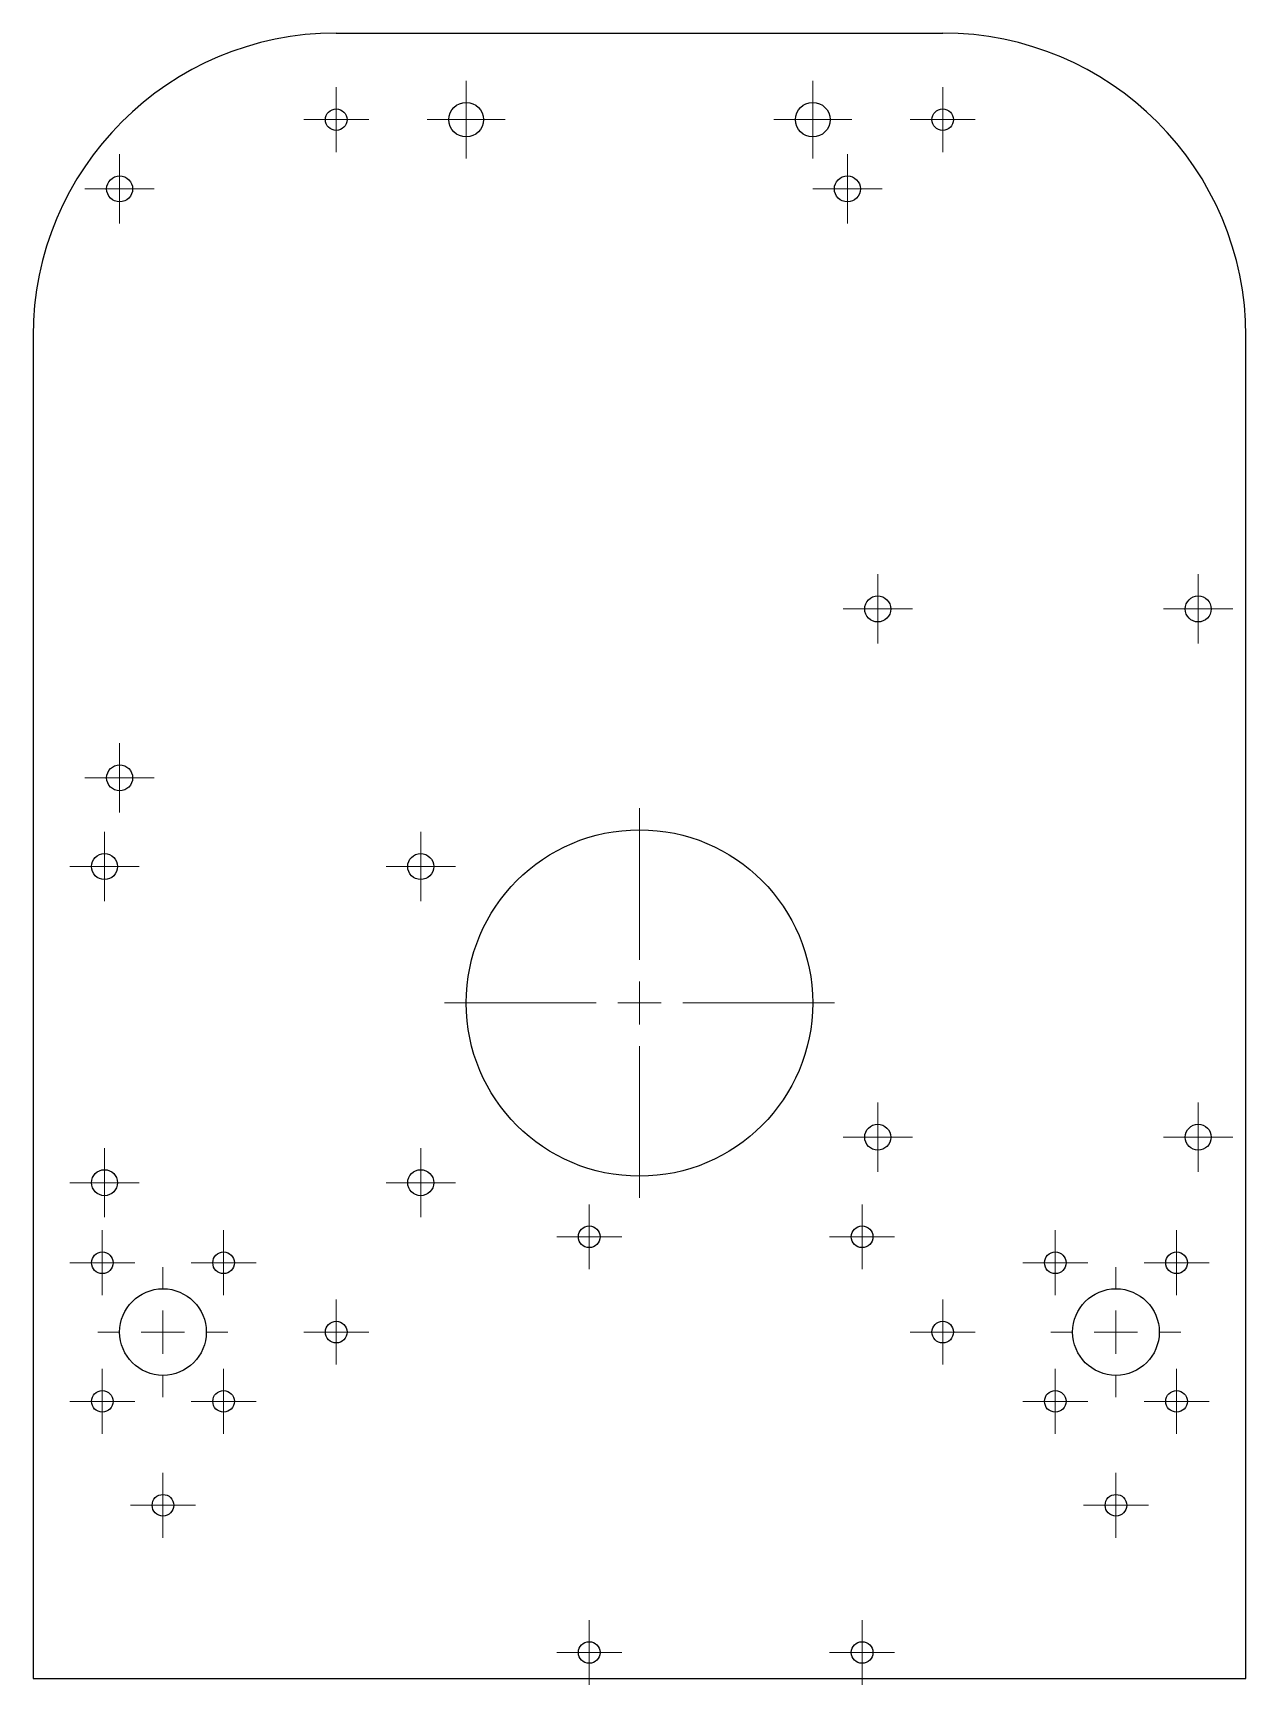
# Model space of a CAD drawing. Header units: millimetres. Extents: x 76 to 216, y 90 to 281.
import ezdxf

# ---------------------------------------------------------------- set-up
doc = ezdxf.new("R2010")
doc.units = ezdxf.units.MM

# ---------------------------------------------------------------- blocks, each defined once
blk = doc.blocks.new('SW_CENTERMARKSYMBOL_0')
at = {"color": 0, "linetype": 'Continuous', "lineweight": 18}
for p, q in [((0, 2.5), (0, 3.75)), ((0, 0), (0, 2.5)), ((-2.5, 0), (-3.75, 0)), ((0, 0), (-2.5, 0)), ((0, 0), (0, -2.5)), ((0, 0), (2.5, 0)), ((2.5, 0), (3.75, 0)), ((0, -2.5), (0, -3.75))]:
    blk.add_line(p, q, dxfattribs=at)
blk = doc.blocks.new('SW_CENTERMARKSYMBOL_1')
at = {"color": 0, "linetype": 'Continuous', "lineweight": 18}
for p, q in [((0, 2.5), (0, 3.75)), ((0, 0), (0, 2.5)), ((-2.5, 0), (-3.75, 0)), ((0, 0), (-2.5, 0)), ((0, 0), (0, -2.5)), ((0, 0), (2.5, 0)), ((2.5, 0), (3.75, 0)), ((0, -2.5), (0, -3.75))]:
    blk.add_line(p, q, dxfattribs=at)
blk = doc.blocks.new('SW_CENTERMARKSYMBOL_2')
at = {"color": 0, "linetype": 'Continuous', "lineweight": 18}
for p, q in [((0, 2.5), (0, 3.75)), ((0, 0), (0, 2.5)), ((-2.5, 0), (-3.75, 0)), ((0, 0), (-2.5, 0)), ((0, 0), (0, -2.5)), ((0, 0), (2.5, 0)), ((2.5, 0), (3.75, 0)), ((0, -2.5), (0, -3.75))]:
    blk.add_line(p, q, dxfattribs=at)
blk = doc.blocks.new('SW_CENTERMARKSYMBOL_3')
at = {"color": 0, "linetype": 'Continuous', "lineweight": 18}
for p, q in [((0, 2.5), (0, 3.75)), ((0, 0), (0, 2.5)), ((-2.5, 0), (-3.75, 0)), ((0, 0), (-2.5, 0)), ((0, 0), (0, -2.5)), ((0, 0), (2.5, 0)), ((2.5, 0), (3.75, 0)), ((0, -2.5), (0, -3.75))]:
    blk.add_line(p, q, dxfattribs=at)
blk = doc.blocks.new('SW_CENTERMARKSYMBOL_4')
at = {"color": 0, "linetype": 'Continuous', "lineweight": 18}
for p, q in [((0, 5), (0, 22.5)), ((0, 0), (0, 2.5)), ((-5, 0), (-22.5, 0)), ((0, 0), (-2.5, 0)), ((0, 0), (0, -2.5)), ((0, 0), (2.5, 0)), ((5, 0), (22.5, 0)), ((0, -5), (0, -22.5))]:
    blk.add_line(p, q, dxfattribs=at)
blk = doc.blocks.new('SW_CENTERMARKSYMBOL_5')
at = {"color": 0, "linetype": 'Continuous', "lineweight": 18}
for p, q in [((0, 5), (0, 7.5)), ((0, 0), (0, 2.5)), ((-5, 0), (-7.5, 0)), ((0, 0), (-2.5, 0)), ((0, 0), (0, -2.5)), ((0, 0), (2.5, 0)), ((5, 0), (7.5, 0)), ((0, -5), (0, -7.5))]:
    blk.add_line(p, q, dxfattribs=at)
blk = doc.blocks.new('SW_CENTERMARKSYMBOL_6')
at = {"color": 0, "linetype": 'Continuous', "lineweight": 18}
for p, q in [((0, 2.5), (0, 3.75)), ((0, 0), (0, 2.5)), ((-2.5, 0), (-3.75, 0)), ((0, 0), (-2.5, 0)), ((0, 0), (0, -2.5)), ((0, 0), (2.5, 0)), ((2.5, 0), (3.75, 0)), ((0, -2.5), (0, -3.75))]:
    blk.add_line(p, q, dxfattribs=at)
blk = doc.blocks.new('SW_CENTERMARKSYMBOL_7')
at = {"color": 0, "linetype": 'Continuous', "lineweight": 18}
for p, q in [((0, 2.5), (0, 4.5)), ((0, 0), (0, 2.5)), ((-2.5, 0), (-4.5, 0)), ((0, 0), (-2.5, 0)), ((0, 0), (0, -2.5)), ((0, 0), (2.5, 0)), ((2.5, 0), (4.5, 0)), ((0, -2.5), (0, -4.5))]:
    blk.add_line(p, q, dxfattribs=at)
blk = doc.blocks.new('SW_CENTERMARKSYMBOL_8')
at = {"color": 0, "linetype": 'Continuous', "lineweight": 18}
for p, q in [((0, 5), (0, 7.5)), ((0, 0), (0, 2.5)), ((-5, 0), (-7.5, 0)), ((0, 0), (-2.5, 0)), ((0, 0), (0, -2.5)), ((0, 0), (2.5, 0)), ((5, 0), (7.5, 0)), ((0, -5), (0, -7.5))]:
    blk.add_line(p, q, dxfattribs=at)
blk = doc.blocks.new('SW_CENTERMARKSYMBOL_9')
at = {"color": 0, "linetype": 'Continuous', "lineweight": 18}
for p, q in [((0, 2.5), (0, 3.75)), ((0, 0), (0, 2.5)), ((-2.5, 0), (-3.75, 0)), ((0, 0), (-2.5, 0)), ((0, 0), (0, -2.5)), ((0, 0), (2.5, 0)), ((2.5, 0), (3.75, 0)), ((0, -2.5), (0, -3.75))]:
    blk.add_line(p, q, dxfattribs=at)
blk = doc.blocks.new('SW_CENTERMARKSYMBOL_10')
at = {"color": 0, "linetype": 'Continuous', "lineweight": 18}
for p, q in [((0, 2.5), (0, 3.75)), ((0, 0), (0, 2.5)), ((-2.5, 0), (-3.75, 0)), ((0, 0), (-2.5, 0)), ((0, 0), (0, -2.5)), ((0, 0), (2.5, 0)), ((2.5, 0), (3.75, 0)), ((0, -2.5), (0, -3.75))]:
    blk.add_line(p, q, dxfattribs=at)
blk = doc.blocks.new('SW_CENTERMARKSYMBOL_11')
at = {"color": 0, "linetype": 'Continuous', "lineweight": 18}
for p, q in [((0, 2.5), (0, 3.75)), ((0, 0), (0, 2.5)), ((-2.5, 0), (-3.75, 0)), ((0, 0), (-2.5, 0)), ((0, 0), (0, -2.5)), ((0, 0), (2.5, 0)), ((2.5, 0), (3.75, 0)), ((0, -2.5), (0, -3.75))]:
    blk.add_line(p, q, dxfattribs=at)
blk = doc.blocks.new('SW_CENTERMARKSYMBOL_12')
at = {"color": 0, "linetype": 'Continuous', "lineweight": 18}
for p, q in [((0, 2.5), (0, 3.75)), ((0, 0), (0, 2.5)), ((-2.5, 0), (-3.75, 0)), ((0, 0), (-2.5, 0)), ((0, 0), (0, -2.5)), ((0, 0), (2.5, 0)), ((2.5, 0), (3.75, 0)), ((0, -2.5), (0, -3.75))]:
    blk.add_line(p, q, dxfattribs=at)
blk = doc.blocks.new('SW_CENTERMARKSYMBOL_13')
at = {"color": 0, "linetype": 'Continuous', "lineweight": 18}
for p, q in [((0, 2.5), (0, 4.5)), ((0, 0), (0, 2.5)), ((-2.5, 0), (-4.5, 0)), ((0, 0), (-2.5, 0)), ((0, 0), (0, -2.5)), ((0, 0), (2.5, 0)), ((2.5, 0), (4.5, 0)), ((0, -2.5), (0, -4.5))]:
    blk.add_line(p, q, dxfattribs=at)
blk = doc.blocks.new('SW_CENTERMARKSYMBOL_14')
at = {"color": 0, "linetype": 'Continuous', "lineweight": 18}
for p, q in [((0, 2.5), (0, 3.75)), ((0, 0), (0, 2.5)), ((-2.5, 0), (-3.75, 0)), ((0, 0), (-2.5, 0)), ((0, 0), (0, -2.5)), ((0, 0), (2.5, 0)), ((2.5, 0), (3.75, 0)), ((0, -2.5), (0, -3.75))]:
    blk.add_line(p, q, dxfattribs=at)
blk = doc.blocks.new('SW_CENTERMARKSYMBOL_15')
at = {"color": 0, "linetype": 'Continuous', "lineweight": 18}
for p, q in [((0, 2.5), (0, 3.75)), ((0, 0), (0, 2.5)), ((-2.5, 0), (-3.75, 0)), ((0, 0), (-2.5, 0)), ((0, 0), (0, -2.5)), ((0, 0), (2.5, 0)), ((2.5, 0), (3.75, 0)), ((0, -2.5), (0, -3.75))]:
    blk.add_line(p, q, dxfattribs=at)
blk = doc.blocks.new('SW_CENTERMARKSYMBOL_16')
at = {"color": 0, "linetype": 'Continuous', "lineweight": 18}
for p, q in [((0, 2.5), (0, 3.75)), ((0, 0), (0, 2.5)), ((-2.5, 0), (-3.75, 0)), ((0, 0), (-2.5, 0)), ((0, 0), (0, -2.5)), ((0, 0), (2.5, 0)), ((2.5, 0), (3.75, 0)), ((0, -2.5), (0, -3.75))]:
    blk.add_line(p, q, dxfattribs=at)
blk = doc.blocks.new('SW_CENTERMARKSYMBOL_17')
at = {"color": 0, "linetype": 'Continuous', "lineweight": 18}
for p, q in [((0, 2.5), (0, 3.75)), ((0, 0), (0, 2.5)), ((-2.5, 0), (-3.75, 0)), ((0, 0), (-2.5, 0)), ((0, 0), (0, -2.5)), ((0, 0), (2.5, 0)), ((2.5, 0), (3.75, 0)), ((0, -2.5), (0, -3.75))]:
    blk.add_line(p, q, dxfattribs=at)
blk = doc.blocks.new('SW_CENTERMARKSYMBOL_18')
at = {"color": 0, "linetype": 'Continuous', "lineweight": 18}
for p, q in [((0, 2.5), (0, 3.75)), ((0, 0), (0, 2.5)), ((-2.5, 0), (-3.75, 0)), ((0, 0), (-2.5, 0)), ((0, 0), (0, -2.5)), ((0, 0), (2.5, 0)), ((2.5, 0), (3.75, 0)), ((0, -2.5), (0, -3.75))]:
    blk.add_line(p, q, dxfattribs=at)
blk = doc.blocks.new('SW_CENTERMARKSYMBOL_19')
at = {"color": 0, "linetype": 'Continuous', "lineweight": 18}
for p, q in [((0, 2.5), (0, 3.75)), ((0, 0), (0, 2.5)), ((-2.5, 0), (-3.75, 0)), ((0, 0), (-2.5, 0)), ((0, 0), (0, -2.5)), ((0, 0), (2.5, 0)), ((2.5, 0), (3.75, 0)), ((0, -2.5), (0, -3.75))]:
    blk.add_line(p, q, dxfattribs=at)
blk = doc.blocks.new('SW_CENTERMARKSYMBOL_20')
at = {"color": 0, "linetype": 'Continuous', "lineweight": 18}
for p, q in [((0, 2.5), (0, 3.75)), ((0, 0), (0, 2.5)), ((-2.5, 0), (-3.75, 0)), ((0, 0), (-2.5, 0)), ((0, 0), (0, -2.5)), ((0, 0), (2.5, 0)), ((2.5, 0), (3.75, 0)), ((0, -2.5), (0, -3.75))]:
    blk.add_line(p, q, dxfattribs=at)
blk = doc.blocks.new('SW_CENTERMARKSYMBOL_21')
at = {"color": 0, "linetype": 'Continuous', "lineweight": 18}
for p, q in [((0, 2.5), (0, 4)), ((0, 0), (0, 2.5)), ((-2.5, 0), (-4, 0)), ((0, 0), (-2.5, 0)), ((0, 0), (0, -2.5)), ((0, 0), (2.5, 0)), ((2.5, 0), (4, 0)), ((0, -2.5), (0, -4))]:
    blk.add_line(p, q, dxfattribs=at)
blk = doc.blocks.new('SW_CENTERMARKSYMBOL_22')
at = {"color": 0, "linetype": 'Continuous', "lineweight": 18}
for p, q in [((0, 2.5), (0, 4)), ((0, 0), (0, 2.5)), ((-2.5, 0), (-4, 0)), ((0, 0), (-2.5, 0)), ((0, 0), (0, -2.5)), ((0, 0), (2.5, 0)), ((2.5, 0), (4, 0)), ((0, -2.5), (0, -4))]:
    blk.add_line(p, q, dxfattribs=at)
blk = doc.blocks.new('SW_CENTERMARKSYMBOL_23')
at = {"color": 0, "linetype": 'Continuous', "lineweight": 18}
for p, q in [((0, 2.5), (0, 4)), ((0, 0), (0, 2.5)), ((-2.5, 0), (-4, 0)), ((0, 0), (-2.5, 0)), ((0, 0), (0, -2.5)), ((0, 0), (2.5, 0)), ((2.5, 0), (4, 0)), ((0, -2.5), (0, -4))]:
    blk.add_line(p, q, dxfattribs=at)
blk = doc.blocks.new('SW_CENTERMARKSYMBOL_24')
at = {"color": 0, "linetype": 'Continuous', "lineweight": 18}
for p, q in [((0, 2.5), (0, 4)), ((0, 0), (0, 2.5)), ((-2.5, 0), (-4, 0)), ((0, 0), (-2.5, 0)), ((0, 0), (0, -2.5)), ((0, 0), (2.5, 0)), ((2.5, 0), (4, 0)), ((0, -2.5), (0, -4))]:
    blk.add_line(p, q, dxfattribs=at)
blk = doc.blocks.new('SW_CENTERMARKSYMBOL_25')
at = {"color": 0, "linetype": 'Continuous', "lineweight": 18}
for p, q in [((0, 2.5), (0, 4)), ((0, 0), (0, 2.5)), ((-2.5, 0), (-4, 0)), ((0, 0), (-2.5, 0)), ((0, 0), (0, -2.5)), ((0, 0), (2.5, 0)), ((2.5, 0), (4, 0)), ((0, -2.5), (0, -4))]:
    blk.add_line(p, q, dxfattribs=at)
blk = doc.blocks.new('SW_CENTERMARKSYMBOL_26')
at = {"color": 0, "linetype": 'Continuous', "lineweight": 18}
for p, q in [((0, 2.5), (0, 4)), ((0, 0), (0, 2.5)), ((-2.5, 0), (-4, 0)), ((0, 0), (-2.5, 0)), ((0, 0), (0, -2.5)), ((0, 0), (2.5, 0)), ((2.5, 0), (4, 0)), ((0, -2.5), (0, -4))]:
    blk.add_line(p, q, dxfattribs=at)
blk = doc.blocks.new('SW_CENTERMARKSYMBOL_27')
at = {"color": 0, "linetype": 'Continuous', "lineweight": 18}
for p, q in [((0, 2.5), (0, 4)), ((0, 0), (0, 2.5)), ((-2.5, 0), (-4, 0)), ((0, 0), (-2.5, 0)), ((0, 0), (0, -2.5)), ((0, 0), (2.5, 0)), ((2.5, 0), (4, 0)), ((0, -2.5), (0, -4))]:
    blk.add_line(p, q, dxfattribs=at)
blk = doc.blocks.new('SW_CENTERMARKSYMBOL_28')
at = {"color": 0, "linetype": 'Continuous', "lineweight": 18}
for p, q in [((0, 2.5), (0, 3.75)), ((0, 0), (0, 2.5)), ((-2.5, 0), (-3.75, 0)), ((0, 0), (-2.5, 0)), ((0, 0), (0, -2.5)), ((0, 0), (2.5, 0)), ((2.5, 0), (3.75, 0)), ((0, -2.5), (0, -3.75))]:
    blk.add_line(p, q, dxfattribs=at)
blk = doc.blocks.new('SW_CENTERMARKSYMBOL_29')
at = {"color": 0, "linetype": 'Continuous', "lineweight": 18}
for p, q in [((0, 2.5), (0, 3.75)), ((0, 0), (0, 2.5)), ((-2.5, 0), (-3.75, 0)), ((0, 0), (-2.5, 0)), ((0, 0), (0, -2.5)), ((0, 0), (2.5, 0)), ((2.5, 0), (3.75, 0)), ((0, -2.5), (0, -3.75))]:
    blk.add_line(p, q, dxfattribs=at)
blk = doc.blocks.new('SW_CENTERMARKSYMBOL_30')
at = {"color": 0, "linetype": 'Continuous', "lineweight": 18}
for p, q in [((0, 2.5), (0, 4)), ((0, 0), (0, 2.5)), ((-2.5, 0), (-4, 0)), ((0, 0), (-2.5, 0)), ((0, 0), (0, -2.5)), ((0, 0), (2.5, 0)), ((2.5, 0), (4, 0)), ((0, -2.5), (0, -4))]:
    blk.add_line(p, q, dxfattribs=at)
blk = doc.blocks.new('SW_CENTERMARKSYMBOL_31')
at = {"color": 0, "linetype": 'Continuous', "lineweight": 18}
for p, q in [((0, 2.5), (0, 4)), ((0, 0), (0, 2.5)), ((-2.5, 0), (-4, 0)), ((0, 0), (-2.5, 0)), ((0, 0), (0, -2.5)), ((0, 0), (2.5, 0)), ((2.5, 0), (4, 0)), ((0, -2.5), (0, -4))]:
    blk.add_line(p, q, dxfattribs=at)
blk = doc.blocks.new('SW_CENTERMARKSYMBOL_32')
at = {"color": 0, "linetype": 'Continuous', "lineweight": 18}
for p, q in [((0, 2.5), (0, 4)), ((0, 0), (0, 2.5)), ((-2.5, 0), (-4, 0)), ((0, 0), (-2.5, 0)), ((0, 0), (0, -2.5)), ((0, 0), (2.5, 0)), ((2.5, 0), (4, 0)), ((0, -2.5), (0, -4))]:
    blk.add_line(p, q, dxfattribs=at)
blk = doc.blocks.new('SW_CENTERMARKSYMBOL_33')
at = {"color": 0, "linetype": 'Continuous', "lineweight": 18}
for p, q in [((0, 2.5), (0, 4)), ((0, 0), (0, 2.5)), ((-2.5, 0), (-4, 0)), ((0, 0), (-2.5, 0)), ((0, 0), (0, -2.5)), ((0, 0), (2.5, 0)), ((2.5, 0), (4, 0)), ((0, -2.5), (0, -4))]:
    blk.add_line(p, q, dxfattribs=at)

msp = doc.modelspace()

# ---------------------------------------------------------------- linework, layer by layer
at = {"color": 7, "linetype": 'Continuous', "lineweight": 25}
for p, q in [((110.57, 281.08), (180.57, 281.08)), ((75.57, 246.08), (75.57, 91.08)), ((215.57, 91.08), (215.57, 246.08)), ((75.57, 91.08), (215.57, 91.08))]:
    msp.add_line(p, q, dxfattribs=at)
for centre, radius in [((125.57, 271.08), 2), ((165.57, 271.08), 2), ((110.57, 271.08), 1.25), ((180.57, 271.08), 1.25), ((85.57, 263.08), 1.5), ((169.57, 263.08), 1.5), ((173.07, 214.58), 1.5), ((210.07, 214.58), 1.5), ((85.57, 195.08), 1.5), ((145.57, 169.08), 20), ((83.82, 184.83), 1.5), ((120.32, 184.83), 1.5), ((173.07, 153.58), 1.5), ((210.07, 153.58), 1.5), ((83.82, 148.33), 1.5), ((120.32, 148.33), 1.5), ((139.77, 142.08), 1.25), ((171.27, 142.08), 1.25), ((83.57, 139.08), 1.25), ((97.57, 139.08), 1.25), ((193.57, 139.08), 1.25), ((207.57, 139.08), 1.25), ((90.57, 131.08), 5), ((200.57, 131.08), 5), ((110.57, 131.08), 1.25), ((180.57, 131.08), 1.25), ((83.57, 123.08), 1.25), ((97.57, 123.08), 1.25), ((193.57, 123.08), 1.25), ((207.57, 123.08), 1.25), ((90.57, 111.08), 1.25), ((200.57, 111.08), 1.25), ((139.77, 94.08), 1.25), ((171.27, 94.08), 1.25)]:
    msp.add_circle(centre, radius, dxfattribs=at)
for centre, start, end in [((110.57, 246.08), 90, 180), ((180.57, 246.08), 0, 90)]:
    msp.add_arc(centre, 35, start, end, dxfattribs=at)

# ---------------------------------------------------------------- block references
at = {"color": 7, "linetype": 'Continuous', "lineweight": 0}
for name, p in [('SW_CENTERMARKSYMBOL_12', (110.57, 271.08)), ('SW_CENTERMARKSYMBOL_13', (125.57, 271.08)), ('SW_CENTERMARKSYMBOL_7', (165.57, 271.08)), ('SW_CENTERMARKSYMBOL_10', (180.57, 271.08)), ('SW_CENTERMARKSYMBOL_27', (85.57, 263.08)), ('SW_CENTERMARKSYMBOL_26', (169.57, 263.08)), ('SW_CENTERMARKSYMBOL_33', (173.07, 214.58)), ('SW_CENTERMARKSYMBOL_32', (210.07, 214.58)), ('SW_CENTERMARKSYMBOL_21', (85.57, 195.08)), ('SW_CENTERMARKSYMBOL_4', (145.57, 169.08)), ('SW_CENTERMARKSYMBOL_23', (83.82, 184.83)), ('SW_CENTERMARKSYMBOL_22', (120.32, 184.83)), ('SW_CENTERMARKSYMBOL_31', (173.07, 153.58)), ('SW_CENTERMARKSYMBOL_30', (210.07, 153.58)), ('SW_CENTERMARKSYMBOL_25', (83.82, 148.33)), ('SW_CENTERMARKSYMBOL_24', (120.32, 148.33)), ('SW_CENTERMARKSYMBOL_0', (139.77, 142.08)), ('SW_CENTERMARKSYMBOL_1', (171.27, 142.08)), ('SW_CENTERMARKSYMBOL_17', (83.57, 139.08)), ('SW_CENTERMARKSYMBOL_6', (97.57, 139.08)), ('SW_CENTERMARKSYMBOL_14', (193.57, 139.08)), ('SW_CENTERMARKSYMBOL_15', (207.57, 139.08)), ('SW_CENTERMARKSYMBOL_8', (90.57, 131.08)), ('SW_CENTERMARKSYMBOL_5', (200.57, 131.08)), ('SW_CENTERMARKSYMBOL_9', (110.57, 131.08)), ('SW_CENTERMARKSYMBOL_11', (180.57, 131.08)), ('SW_CENTERMARKSYMBOL_19', (83.57, 123.08)), ('SW_CENTERMARKSYMBOL_18', (97.57, 123.08)), ('SW_CENTERMARKSYMBOL_20', (193.57, 123.08)), ('SW_CENTERMARKSYMBOL_16', (207.57, 123.08)), ('SW_CENTERMARKSYMBOL_29', (90.57, 111.08)), ('SW_CENTERMARKSYMBOL_28', (200.57, 111.08)), ('SW_CENTERMARKSYMBOL_2', (139.77, 94.08)), ('SW_CENTERMARKSYMBOL_3', (171.27, 94.08))]:
    msp.add_blockref(name, p, dxfattribs=at)

doc.saveas('drawing.dxf')
